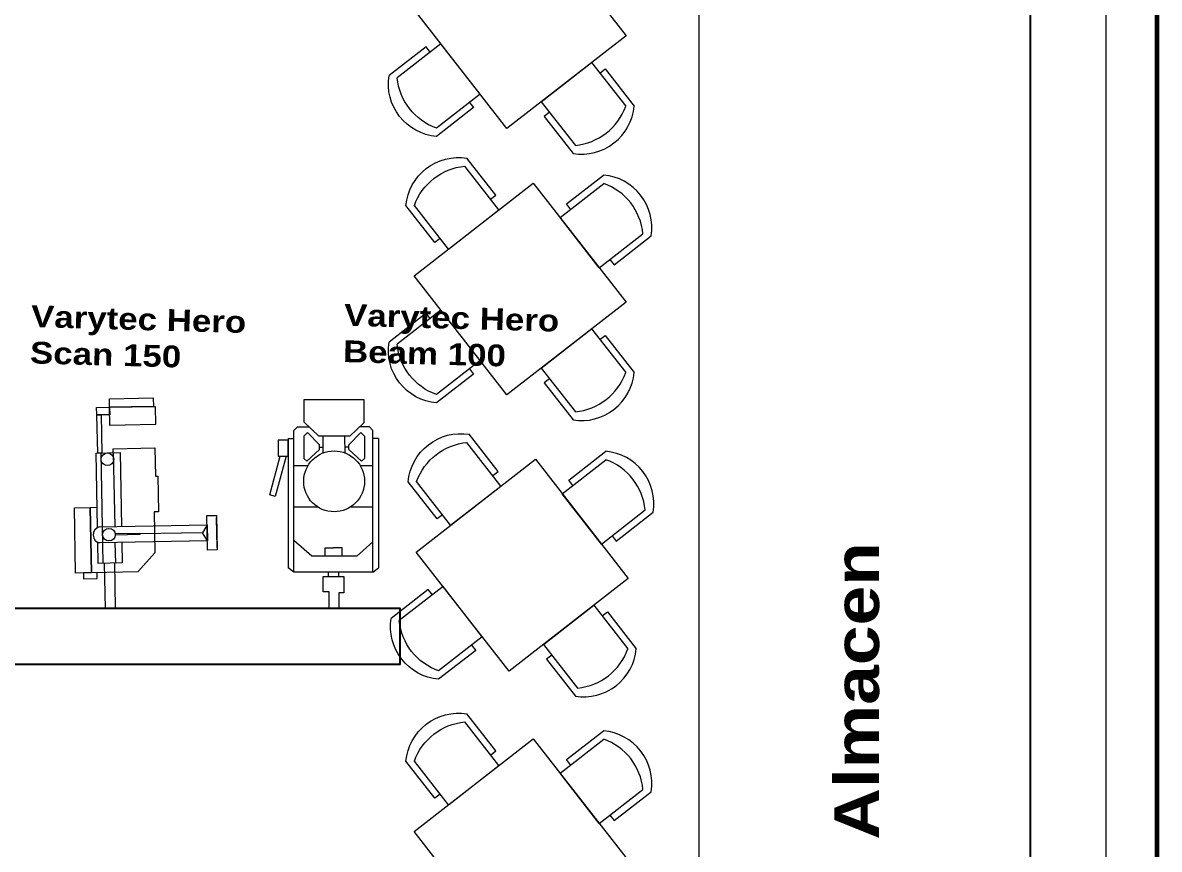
# Model space of a CAD drawing. Header units: metres. Extents: x -42301 to 31628, y -23107 to 30697.
# Drawn here: x 10543 to 31628, y 1342 to 16688 of the extents above; entities that cross this region are included whole.
import ezdxf

# ---------------------------------------------------------------- set-up
doc = ezdxf.new("R2010")
doc.units = ezdxf.units.M
doc.header["$LTSCALE"] = 0.01
doc.header["$MEASUREMENT"] = 0
doc.layers.get('0').update_dxf_attribs({"lineweight": 15})
doc.layers.add('1', color=175, linetype='Continuous', lineweight=9)
doc.layers.add('almazen', color=251, linetype='Continuous', lineweight=15)
doc.layers.add('focos', color=7, linetype='Continuous')
doc.layers.add('leyenda', color=7, linetype='Continuous')
doc.styles.add('Arial_Black', font='Arial Black.ttf', dxfattribs={"height": 1})

# ---------------------------------------------------------------- blocks, each defined once
blk = doc.blocks.new('sedia 8762')
at = {"layer": '1'}
for p, q in [((44.6259, 92.5998), (44.3459, 92.5998)), ((44.6259, 92.5598), (44.6259, 92.5998)), ((44.7059, 92.5598), (44.3759, 92.5598)), ((44.7059, 92.5598), (44.7059, 92.1798)), ((44.6259, 92.1398), (44.3459, 92.1398)), ((44.7059, 92.1798), (44.3759, 92.1798)), ((44.6259, 92.1798), (44.6259, 92.1398))]:
    blk.add_line(p, q, dxfattribs=at)
for centre, radius, start, end in [((44.5604, 92.3698), 0.3145, 133.00287, 226.99713), ((44.6766, 92.3698), 0.3557, 147.71132, 212.28868)]:
    blk.add_arc(centre, radius, start, end, dxfattribs=at)

msp = doc.modelspace()

# ---------------------------------------------------------------- linework, layer by layer
at = {"color": 0}
for p, q in [((30644, -21440), (30644, 29714)), ((12152, 9707), (12965, 9723)), ((12155, 9549), (12152, 9707)), ((12965, 9723), (12968, 9564)), ((11913, 9544), (12155, 9549)), ((11916, 9407), (11913, 9544)), ((12155, 9549), (13001, 9565)), ((12968, 9564), (12155, 9549)), ((12161, 9211), (12155, 9549)), ((12155, 9549), (12157, 9411)), ((13001, 9565), (13007, 9227)), ((15767, 9693), (16871, 9693)), ((15767, 9275), (15767, 9693)), ((16871, 9693), (16871, 9259)), ((12157, 9411), (11916, 9407)), ((11920, 9407), (11996, 9408)), ((11934, 8698), (11920, 9407)), ((11996, 9408), (12010, 8699)), ((13007, 9227), (12161, 9211)), ((15575, 9118), (15640, 9185)), ((15575, 8967), (15575, 9118)), ((15640, 9185), (15859, 9185)), ((15824, 9078), (15759, 9013)), ((16035, 9011), (15767, 9275)), ((16049, 8854), (15824, 9078)), ((16591, 8854), (16816, 9078)), ((16871, 9259), (16611, 9011)), ((16974, 9185), (16793, 9185)), ((16816, 9078), (16881, 9013)), ((17039, 9118), (16974, 9185)), ((17039, 8967), (17039, 9118)), ((15468, 8935), (15281, 8935)), ((15281, 8935), (15281, 8638)), ((15468, 8967), (15575, 8967)), ((15468, 8967), (15468, 6569)), ((15468, 8638), (15468, 8935)), ((15575, 6486), (15575, 8967)), ((15759, 9013), (15759, 8597)), ((16611, 9011), (16035, 9011)), ((16118, 8701), (16118, 9011)), ((16522, 8701), (16518, 9011)), ((16881, 9013), (16881, 8597)), ((17146, 8967), (17039, 8967)), ((17039, 6486), (17039, 8967)), ((17146, 8967), (17146, 6569)), ((11904, 8697), (12350, 8706)), ((11930, 7317), (11904, 8697)), ((12010, 8699), (11934, 8698)), ((12035, 6651), (11996, 8699)), ((12219, 8778), (12995, 8793)), ((12221, 8703), (12219, 8778)), ((12255, 7335), (12229, 8703)), ((12350, 8706), (12376, 7338)), ((12995, 8793), (13005, 8268)), ((15812, 8550), (16049, 8763)), ((16049, 8763), (16049, 8854)), ((16049, 8808), (16118, 8808)), ((16591, 8808), (16521, 8807)), ((16591, 8763), (16591, 8854)), ((16828, 8550), (16591, 8763)), ((15125, 7920), (15317, 8638)), ((15429, 8638), (15229, 7892)), ((15281, 8638), (15468, 8638)), ((15833, 8460), (15575, 8460)), ((15759, 8597), (15812, 8550)), ((17039, 8460), (16807, 8460)), ((16881, 8597), (16828, 8550)), ((13005, 8268), (13051, 8268)), ((13051, 8268), (13063, 7609)), ((15229, 7892), (15125, 7920)), ((11502, 7684), (11794, 7689)), ((11525, 6470), (11502, 7684)), ((11794, 7689), (11923, 7692)), ((11817, 6476), (11794, 7689)), ((11794, 7689), (11817, 6476)), ((13063, 7609), (12980, 7608)), ((12980, 7608), (12994, 6849)), ((16018, 7695), (15575, 7695)), ((17039, 7695), (16604, 7695)), ((13961, 7539), (14136, 7542)), ((13974, 6897), (13961, 7539)), ((14136, 7542), (14149, 6900)), ((14148, 6944), (14137, 7499)), ((11961, 7330), (13965, 7368)), ((12257, 7203), (12713, 7212)), ((12714, 7184), (12258, 7176)), ((13880, 7220), (12713, 7198)), ((12713, 7212), (12714, 7184)), ((13965, 7368), (13880, 7220)), ((13970, 7068), (13880, 7220)), ((13965, 7368), (13970, 7068)), ((11943, 6649), (11936, 7041)), ((13970, 7068), (11967, 7029)), ((12268, 6656), (12261, 7035)), ((12382, 7037), (12389, 6658)), ((15906, 6786), (15575, 7074)), ((16739, 6786), (17039, 7048)), ((12994, 6849), (12676, 6492)), ((14149, 6900), (13974, 6897)), ((16739, 6786), (15906, 6786)), ((16152, 6786), (16152, 6937)), ((16152, 6937), (16311, 6937)), ((16470, 6937), (16311, 6937)), ((16470, 6786), (16470, 6937)), ((12389, 6658), (11943, 6649)), ((12056, 6651), (12072, 5813)), ((12245, 6655), (12261, 5818)), ((15575, 6486), (15468, 6569)), ((17039, 6486), (17146, 6569)), ((11817, 6476), (11525, 6470)), ((11921, 6478), (11671, 6473)), ((11671, 6473), (11673, 6364)), ((11673, 6364), (11923, 6368)), ((12676, 6492), (11817, 6476)), ((11923, 6368), (11921, 6478)), ((17039, 6486), (15575, 6486)), ((16118, 6122), (16118, 6408)), ((16118, 6408), (16503, 6408)), ((16215, 6408), (16215, 6486)), ((16407, 6408), (16407, 6486)), ((16503, 6408), (16503, 6102)), ((16227, 6122), (16118, 6122)), ((16227, 5816), (16227, 6122)), ((16503, 6102), (16405, 6102)), ((16405, 6102), (16405, 5816)), ((16405, 5816), (16227, 5816))]:
    msp.add_line(p, q, dxfattribs=at)
at = {"linetype": 'Continuous', "const_width": 86.7}
msp.add_lwpolyline([(31585, 30654), (-42258, 30654), (-42258, -22380), (31585, -22380)], close=True, dxfattribs=at)
at = {"color": 0}
for centre, radius in [((12115, 8584), 117), ((16320, 8174), 565), ((12142, 7183), 117)]:
    msp.add_circle(centre, radius, dxfattribs=at)
msp.add_arc((12006, 7180), 156, 106.5647, 255.6225, dxfattribs=at)
at = {"layer": '1'}
for points in [[(19525, 14724), (17802, 16935), (20014, 18658), (21736, 16447)], [(19525, 9777), (17802, 11988), (20014, 13711), (21736, 11500)], [(19566, 4648), (17843, 6860), (20054, 8583), (21777, 6371)], [(19525, -540), (17802, 1671), (20014, 3394), (21736, 1183)]]:
    msp.add_lwpolyline(points, close=True, dxfattribs=at)
at = {"layer": 'almazen'}
msp.add_lwpolyline([(23092, 18212), (29233, 18212), (29233, -13506), (23092, -13506)], close=True, dxfattribs=at)
at = {"layer": 'focos'}
for points in [[(29233, -13506), (-39222, -13506), (-39222, 26079), (29233, 26079)], [(-14393, 5819), (17542, 5819), (17542, 4772), (-14393, 4772)]]:
    msp.add_lwpolyline(points, close=True, dxfattribs=at)

# ---------------------------------------------------------------- block references
at = {"layer": '1', "yscale": 3114.96159695761, "zscale": 3114.96159695761}
for p, xscale, rotation in [((-268023, 157219), -3114.96159695761, 217.9217775336578), ((333191, 82566), 3114.96159695761, 127.9217775336578), ((160297, 299536), -3114.96159695761, 127.9217775336578), ((-46105, 325165), 3114.96159695761, 217.9217775336578), ((-268023, 152272), -3114.96159695761, 217.9217775336578), ((333191, 77619), 3114.96159695761, 127.9217775336578), ((160338, 294408), -3114.96159695761, 127.9217775336578), ((-46065, 320037), 3114.96159695761, 217.9217775336578), ((-267983, 147143), -3114.96159695761, 217.9217775336578), ((333231, 72490), 3114.96159695761, 127.9217775336578), ((160297, 289219), -3114.96159695761, 127.9217775336578), ((-46105, 314848), 3114.96159695761, 217.9217775336578)]:
    msp.add_blockref('sedia 8762', p, dxfattribs=dict(at, xscale=xscale, rotation=rotation))

# ---------------------------------------------------------------- texts
at = {"layer": 'leyenda', "attachment_point": 1, "style": 'Arial_Black'}
for s, insert, char_height, width, rotation in [('Varytec Hero Scan 150', (10704, 11443), 404.66, 4401.32, 358.3969), ('Varytec Hero Beam 100', (16511, 11468), 404.66, 5314.36, 358.3969), ('Almacen', (25601, 1521), 828.8, 15882.87, 90)]:
    msp.add_mtext(s, dxfattribs=dict(at, insert=insert, char_height=char_height, width=width, rotation=rotation))

doc.saveas('drawing.dxf')
